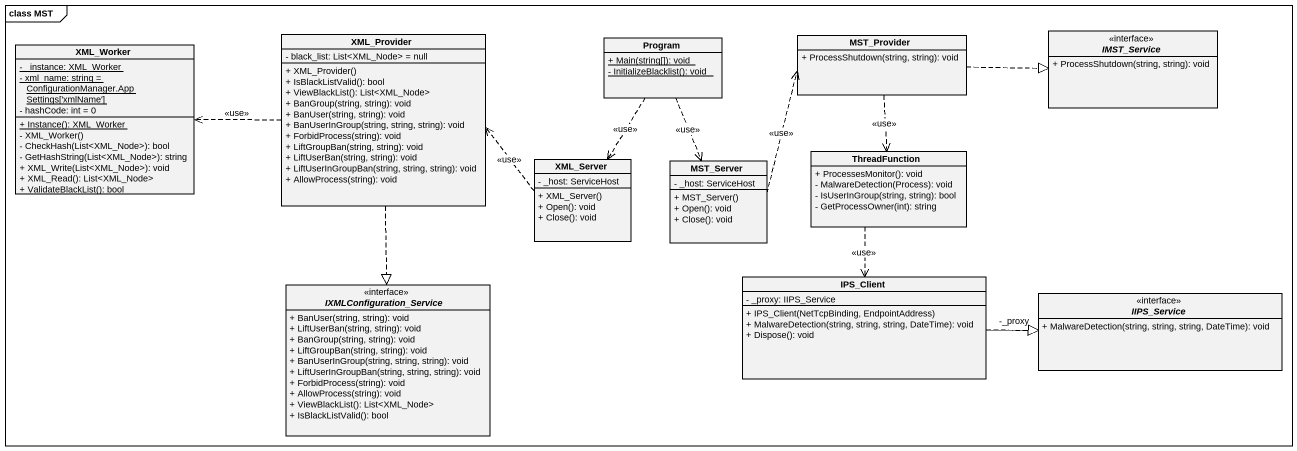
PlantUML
@startuml
mainframe class MST
hide circle
hide empty members
skinparam classAttributeIconSize 0
interface IMST_Service {
  + ProcessShutdown(string, string): void
}
class XML_Worker {
  {static} - _instance: XML_Worker
  {static} - xml_name: string = ConfigurationManager.AppSettings['xmlName']
  - hashCode: int = 0
  {static} + Instance(): XML_Worker
  - XML_Worker()
  - CheckHash(List<XML_Node>): bool
  - GetHashString(List<XML_Node>): string
  + XML_Write(List<XML_Node>): void
  + XML_Read(): List<XML_Node>
  + ValidateBlackList(): bool
}
class XML_Provider {
  - black_list: List<XML_Node> = null
  + XML_Provider()
  + IsBlackListValid(): bool
  + ViewBlackList(): List<XML_Node>
  + BanGroup(string, string): void
  + BanUser(string, string): void
  + BanUserInGroup(string, string, string): void
  + ForbidProcess(string): void
  + LiftGroupBan(string, string): void
  + LiftUserBan(string, string): void
  + LiftUserInGroupBan(string, string, string): void
  + AllowProcess(string): void
}
class Program {
  {static} + Main(string[]): void
  {static} - InitializeBlacklist(): void
}
class MST_Provider {
  + ProcessShutdown(string, string): void
}
class XML_Server {
  - _host: ServiceHost
  + XML_Server()
  + Open(): void
  + Close(): void
}
class MST_Server {
  - _host: ServiceHost
  + MST_Server()
  + Open(): void
  + Close(): void
}
class ThreadFunction {
  + ProcessesMonitor(): void
  - MalwareDetection(Process): void
  - IsUserInGroup(string, string): bool
  - GetProcessOwner(int): string
}
interface IXMLConfiguration_Service {
  + BanUser(string, string): void
  + LiftUserBan(string, string): void
  + BanGroup(string, string): void
  + LiftGroupBan(string, string): void
  + BanUserInGroup(string, string, string): void
  + LiftUserInGroupBan(string, string, string): void
  + ForbidProcess(string): void
  + AllowProcess(string): void
  + ViewBlackList(): List<XML_Node>
  + IsBlackListValid(): bool
}
class IPS_Client {
  - _proxy: IIPS_Service
  + IPS_Client(NetTcpBinding, EndpointAddress)
  + MalwareDetection(string, string, string, DateTime): void
  + Dispose(): void
}
interface IIPS_Service {
  + MalwareDetection(string, string, string, DateTime): void
}
XML_Provider .left.> XML_Worker : <<use>>
XML_Provider ..|> IXMLConfiguration_Service
Program ..> XML_Server : <<use>>
Program ..> MST_Server : <<use>>
MST_Provider .right.|> IMST_Service
MST_Provider ..> ThreadFunction : <<use>>
XML_Server .left.> XML_Provider : <<use>>
MST_Server .up.> MST_Provider : <<use>>
ThreadFunction ..> IPS_Client : <<use>>
IPS_Client -right-> "-_proxy" IIPS_Service
IPS_Client .right.|> IIPS_Service
@enduml
